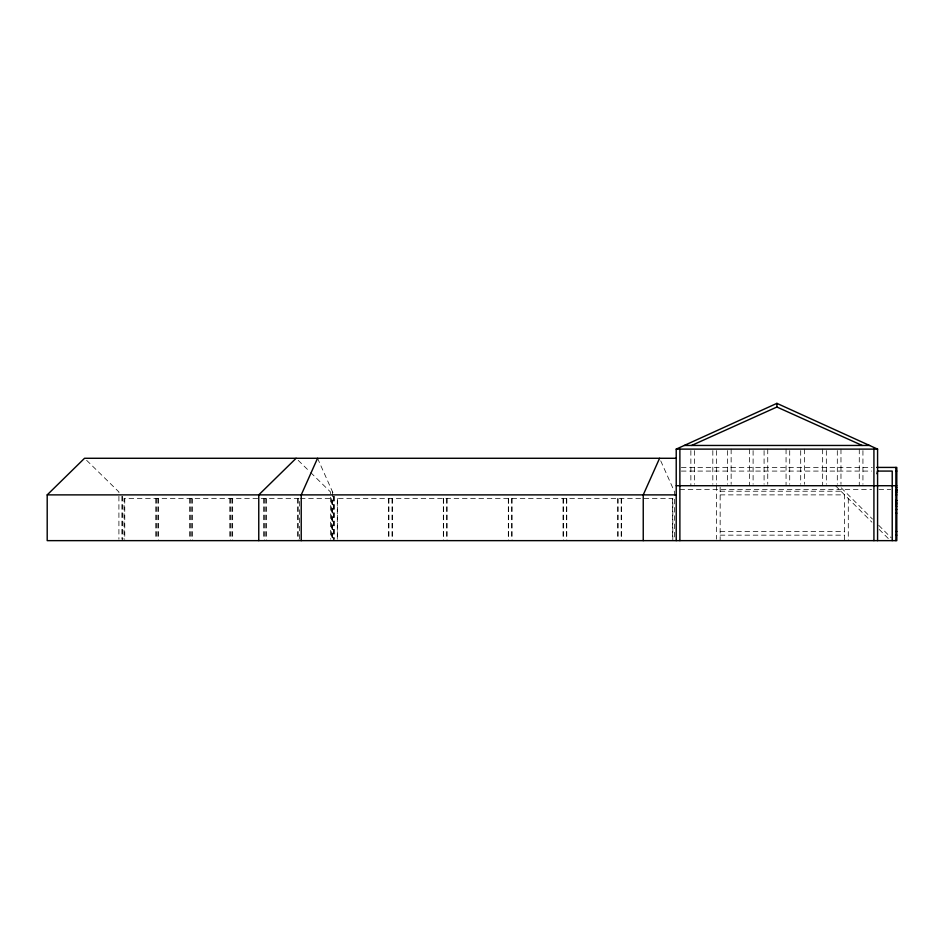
<?xml version="1.0" encoding="UTF-8"?>
<svg xmlns="http://www.w3.org/2000/svg" width="944" height="944" viewBox="0 0 944 944"><rect width="100%" height="100%" fill="white"/><g stroke="black" fill="none" stroke-linecap="round" stroke-linejoin="round"><path stroke-width="0.71" stroke-dasharray="4.72 3.54" d="M681.356 467.422L872.291 467.422M681.356 471.08L871.583 471.08M679.881 489.393L871.583 489.393M878.947 489.393L890.747 489.393M720.154 491.222L840.974 491.222M720.154 494.88L844.632 494.88L844.632 540.641M300.357 498.538L332.087 498.538L332.087 540.641M720.154 531.496L844.632 531.496M720.154 535.154L844.632 535.154M298.186 460.318L309.644 471.54M310.682 472.555L330.471 491.954L330.471 539.213M86.636 460.318L118.909 491.954L118.909 539.213M841.222 487.812L872.445 519.035M878.687 525.277L891.183 537.773M835.475 485.723L871.914 522.162M879.1 529.348L889.366 539.614M660.729 460.861L674.594 491.954L674.594 539.213M317.55 458.277L333.291 493.57M862.934 450.583L862.934 484.26M859.276 449.12L859.276 485.723M848.29 498.538L848.29 540.641M840.974 449.12L840.974 484.319M837.304 450.583L837.304 484.26M826.33 450.583L826.33 484.26M822.661 449.12L822.661 485.723M804.359 449.12L804.359 484.319M800.701 450.583L800.701 484.26M789.715 450.583L789.715 484.26M786.057 449.12L786.057 485.723M767.743 449.12L767.743 484.319M764.085 450.583L764.085 484.26M753.1 450.583L753.1 484.26M749.442 449.12L749.442 485.723M731.14 449.12L731.14 484.319M727.47 450.583L727.47 484.26M720.154 487.104L720.154 540.641M716.496 450.583L716.496 484.26M716.496 485.723L716.496 539.201M712.826 450.583L712.826 484.26M694.524 450.583L694.524 484.26M690.866 450.583L690.866 485.723M672.801 540.641L672.801 498.538L337.291 498.538L337.291 539.189M672.47 498.538L672.47 539.189M621.494 498.538L621.494 540.641M621.176 498.538L621.176 539.189M618.072 498.538L618.072 540.641M617.754 498.538L617.754 539.189M566.778 498.538L566.778 540.641M566.447 498.538L566.447 539.189M563.356 498.538L563.356 540.641M563.025 498.538L563.025 539.189M512.049 498.538L512.049 540.641M511.731 498.538L511.731 539.189M508.627 498.538L508.627 540.641M508.309 498.538L508.309 539.189M447.067 498.538L447.067 540.641M446.748 498.538L446.748 539.189M443.645 498.538L443.645 540.641M443.326 498.538L443.326 539.189M392.35 498.538L392.35 540.641M392.02 498.538L392.02 539.189M388.928 498.538L388.928 539.189M388.598 498.538L388.598 539.189M337.622 498.538L337.622 540.641M334.2 496.308L334.2 539.213M333.881 496.308L333.881 540.641M333.456 496.308L333.456 539.213M332.571 491.954L332.571 539.213M331.344 498.538L331.344 539.189M299.602 539.189L299.602 498.538L124.018 498.538L124.018 539.189M298.233 498.538L298.233 540.641M297.49 498.538L297.49 539.189M266.503 498.538L266.503 540.641M265.76 498.538L265.76 539.189M264.391 498.538L264.391 540.641M263.647 498.538L263.647 539.189M232.661 498.538L232.661 540.641M231.905 498.538L231.905 539.189M230.537 498.538L230.537 540.641M229.793 498.538L229.793 539.189M192.458 498.538L192.458 540.641M191.715 498.538L191.715 539.189M190.346 498.538L190.346 540.641M189.602 498.538L189.602 539.189M158.616 498.538L158.616 540.641M157.86 498.538L157.86 539.189M156.492 498.538L156.492 539.189M155.748 498.538L155.748 539.189M124.761 498.538L124.761 540.641M122.649 496.308L122.649 540.641M121.894 496.308L121.894 539.213"/><path stroke-width="1.42" d="M876.917 473.746L877.578 471.08M317.55 458.277L301.23 494.88L301.23 540.641M659.573 458.277L643.242 494.88L643.242 540.641M876.716 467.422L896.8 467.422L896.8 540.641L47.2 540.641L47.2 494.88L84.547 458.277L676.223 458.277M296.109 458.277L258.762 494.88L258.762 540.641M676.223 540.641L676.223 449.12L776.9 403.359L877.578 449.12L877.578 540.641M691.598 445.462L776.9 407.017L862.202 445.462M684.27 445.462L869.53 445.462M676.223 449.12L877.578 449.12M877.483 471.08L892.222 471.08L892.222 540.641M895.88 471.08L896.8 471.08M676.223 485.723L896.8 485.723M895.88 487.387L896.8 487.387M895.88 489.606L896.8 489.606M895.88 490.302L896.8 490.302M895.88 491.222L896.8 491.222M895.88 492.591L896.8 492.591M47.2 494.88L676.223 494.88M895.88 494.88L896.8 494.88M895.88 500.379L896.8 500.379M895.88 500.674L896.8 500.674M895.88 502.881L896.8 502.881M895.88 504.037L896.8 504.037M895.88 506.326L896.8 506.326M895.88 509.524L896.8 509.524M895.88 513.182L896.8 513.182M895.88 531.496L896.8 531.496M895.88 535.154L896.8 535.154M895.88 467.422L895.88 540.641M873.92 449.12L873.92 540.641M776.9 403.359L776.9 407.017M679.881 449.12L679.881 540.641"/></g></svg>
